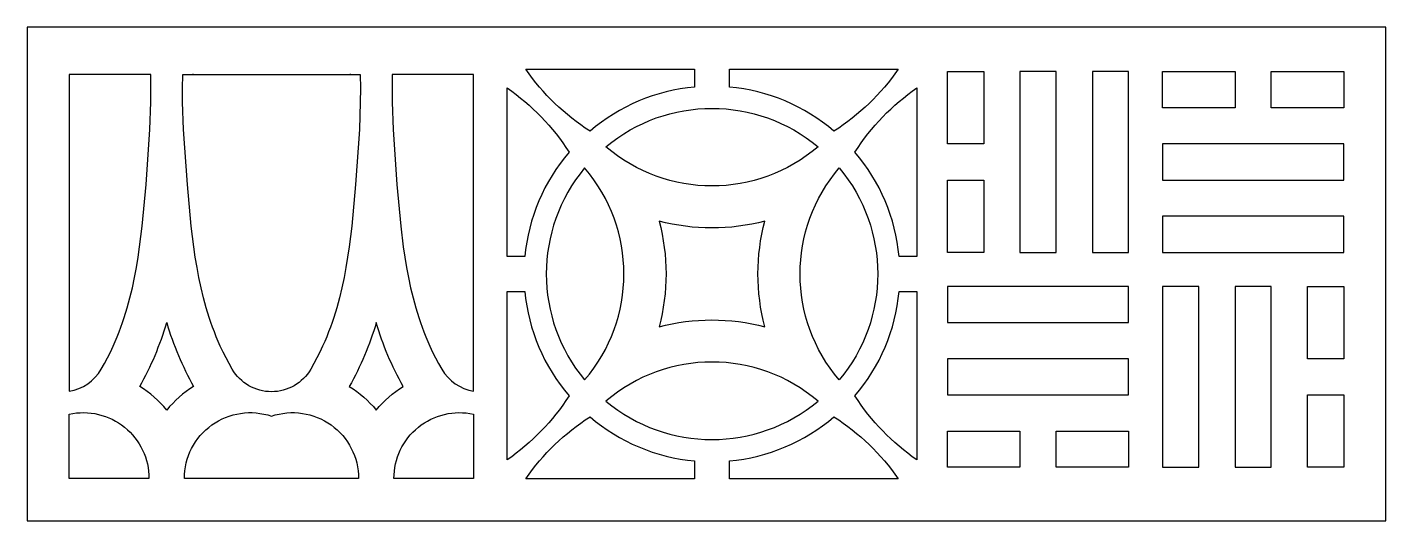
# Model space of a CAD drawing. Extents: x 16208 to 18321, y 12081 to 12850.
import ezdxf

# ---------------------------------------------------------------- set-up
doc = ezdxf.new("R2010")
doc.units = 0
doc.layers.add('DEFAULT_LAYER', color=1, linetype='CONTINUOUS')

msp = doc.modelspace()

# ---------------------------------------------------------------- linework, layer by layer
at = {"layer": 'DEFAULT_LAYER'}
for p, q in [((16384.6, 12777.2), (16384.6, 12775.8)), ((16465.8, 12777.2), (16465.8, 12775.8)), ((16710.4, 12777.2), (16710.3, 12775.8)), ((16791.6, 12777.2), (16791.6, 12775.8))]:
    msp.add_line(p, q, dxfattribs=at)
for points in [[(16208.3, 12081.4), (18320.6, 12081.4), (18320.6, 12849.6), (16208.3, 12849.6)], [(17695.5, 12780.6), (17695.5, 12668), (17639.2, 12668), (17639.2, 12780.6)], [(17751.8, 12780.6), (17751.8, 12499.1), (17808.1, 12499.1), (17808.1, 12780.6)], [(17864.4, 12780.6), (17864.4, 12499.1), (17920.7, 12499.1), (17920.7, 12780.6)], [(17973.6, 12724.3), (17973.6, 12780.6), (18086.2, 12780.6), (18086.2, 12724.3)], [(18255.1, 12724.3), (18142.5, 12724.3), (18142.5, 12780.6), (18255.1, 12780.6)], [(18255.1, 12668), (17973.6, 12668), (17973.6, 12611.7), (18255.1, 12611.7)], [(17639.2, 12611.7), (17695.5, 12611.7), (17695.5, 12499.1), (17639.2, 12499.1)], [(18255.1, 12555.4), (17973.6, 12555.4), (17973.6, 12499.1), (18255.1, 12499.1)], [(17639.2, 12389.9), (17920.7, 12389.9), (17920.7, 12446.2), (17639.2, 12446.2)], [(18029.9, 12164.7), (18029.9, 12446.2), (17973.6, 12446.2), (17973.6, 12164.7)], [(18142.5, 12164.7), (18142.5, 12446.2), (18086.2, 12446.2), (18086.2, 12164.7)], [(18255.1, 12333.6), (18198.8, 12333.6), (18198.8, 12446.2), (18255.1, 12446.2)], [(17639.2, 12277.3), (17920.7, 12277.3), (17920.7, 12333.6), (17639.2, 12333.6)], [(18198.8, 12164.7), (18198.8, 12277.3), (18255.1, 12277.3), (18255.1, 12164.7)], [(17639.2, 12221), (17751.8, 12221), (17751.8, 12164.7), (17639.2, 12164.7)], [(17920.7, 12164.7), (17808.1, 12164.7), (17808.1, 12221), (17920.7, 12221)]]:
    msp.add_lwpolyline(points, close=True, dxfattribs=at)
for points in [[(17245.9, 12756.5, 0.154627), (17083.3, 12687.8, -0.099511), (16983.6, 12784.1), (17245.9, 12784.1)], [(17562.3, 12784.1, -0.099511), (17462.6, 12687.8, 0.154627), (17300, 12756.5), (17300, 12784.1)], [(16273.7, 12283.2, 0.224007), (16323.3, 12317.4), (16328.3, 12326.2), (16333, 12335.1), (16337.6, 12344.1), (16341.9, 12353.2), (16345.1, 12360.5), (16348.2, 12367.9), (16351.1, 12375.3), (16353.9, 12382.8), (16356.6, 12390.3), (16359.1, 12397.8), (16363.8, 12413.1), (16368, 12428.6), (16371.8, 12444.2), (16375.1, 12459.9), (16378.1, 12475.7), (16380.8, 12491.7), (16383.1, 12507.7), (16387.1, 12540), (16393.1, 12604.6), (16398.9, 12690.4), (16400.4, 12733.1), (16400.6, 12754.4), (16400.3, 12775.8), (16273.7, 12775.8)], [(16726.1, 12775.8), (16726.3, 12754.4), (16726.1, 12733.1), (16724.7, 12690.4), (16718.9, 12604.6), (16712.9, 12540), (16708.9, 12507.7), (16706.5, 12491.7), (16703.9, 12475.7), (16700.9, 12459.9), (16697.5, 12444.2), (16693.8, 12428.6), (16689.6, 12413.1), (16684.9, 12397.8), (16682.4, 12390.3), (16679.7, 12382.8), (16676.9, 12375.3), (16674, 12367.9), (16670.9, 12360.5), (16667.6, 12353.2), (16663.3, 12344.1), (16658.8, 12335.1), (16654, 12326.2), (16649.1, 12317.4, -0.575457), (16527.1, 12317.4), (16522.1, 12326.2), (16517.4, 12335.1), (16512.8, 12344.1), (16508.5, 12353.2), (16505.3, 12360.5), (16502.2, 12367.9), (16499.3, 12375.3), (16496.5, 12382.8), (16493.8, 12390.3), (16491.3, 12397.8), (16486.6, 12413.1), (16482.4, 12428.6), (16478.6, 12444.2), (16475.3, 12459.9), (16472.3, 12475.7), (16469.6, 12491.7), (16467.3, 12507.7), (16463.3, 12540), (16457.3, 12604.6), (16451.5, 12690.4), (16450, 12733.1), (16449.8, 12754.4), (16450.1, 12775.8)], [(16775.8, 12775.8), (16775.6, 12754.4), (16775.8, 12733.1), (16777.3, 12690.4), (16783.1, 12604.6), (16789.1, 12540), (16793, 12507.7), (16795.4, 12491.7), (16798, 12475.7), (16801, 12459.9), (16804.4, 12444.2), (16808.2, 12428.6), (16812.4, 12413.1), (16817, 12397.8), (16819.6, 12390.3), (16822.2, 12382.8), (16825, 12375.3), (16828, 12367.9), (16831.1, 12360.5), (16834.3, 12353.2), (16838.6, 12344.1), (16843.1, 12335.1), (16847.9, 12326.2), (16852.9, 12317.4, 0.224007), (16902.4, 12283.2), (16902.4, 12775.8)], [(16954.4, 12755, -0.099511), (17050.7, 12655.2, 0.154627), (16982, 12492.6), (16954.4, 12492.6)], [(17495.2, 12655.2, -0.099511), (17591.5, 12755), (17591.5, 12492.6), (17563.9, 12492.6, 0.154627)], [(17437.9, 12663.5, -0.369693), (17108, 12663.5, -0.361956)], [(17075, 12630.5, 0.361956), (17075, 12300.7, 0.369693)], [(17470.9, 12300.7, -0.369693), (17470.9, 12630.5, -0.361956)], [(17355.2, 12547.9, -0.131206), (17190.7, 12547.9, -0.131206), (17190.7, 12383.3, -0.131206), (17355.2, 12383.3, -0.131206)], [(16982, 12438.5, 0.154627), (17050.7, 12275.9, -0.099511), (16954.4, 12176.2), (16954.4, 12438.5)], [(17591.5, 12176.2, -0.099511), (17495.2, 12275.9, 0.154627), (17563.9, 12438.5), (17591.5, 12438.5)], [(16425.2, 12253.8, 0.083497), (16383.3, 12290.4, 0.056748), (16425.2, 12389.8, 0.056748), (16467.1, 12290.4, 0.083497)], [(16751, 12253.8, -0.083497), (16792.8, 12290.4, -0.056748), (16751, 12389.8, -0.056748), (16709.1, 12290.4, -0.083497)], [(17108, 12267.6, 0.361956), (17437.9, 12267.6, 0.369693)], [(16273.7, 12247.5, -0.479435), (16397.6, 12147.2), (16273.7, 12147.2)], [(16588.1, 12244.3, -0.515671), (16723.4, 12147.2), (16452.8, 12147.2, -0.515671)], [(16778.5, 12147.2, -0.479435), (16902.4, 12247.5), (16902.4, 12147.2)], [(16983.6, 12147, -0.099511), (17083.3, 12243.3, 0.154627), (17245.9, 12174.6), (17245.9, 12147)], [(17300, 12174.6, 0.154627), (17462.6, 12243.3, -0.099511), (17562.3, 12147), (17300, 12147)]]:
    msp.add_lwpolyline(points, format="xyb", close=True, dxfattribs=at)
at = {"layer": 'DEFAULT_LAYER', "extrusion": (0, 0, -1)}
for centre in [(-16555, 12147.6), (-16880.8, 12147.6)]:
    msp.add_arc(centre, 167.7, 359.7653, 359.857, dxfattribs=at)
at = {"layer": 'DEFAULT_LAYER'}
for centre in [(16295.4, 12147.6), (16621.2, 12147.6)]:
    msp.add_arc(centre, 167.7, 359.7653, 359.857, dxfattribs=at)

doc.saveas('drawing.dxf')
